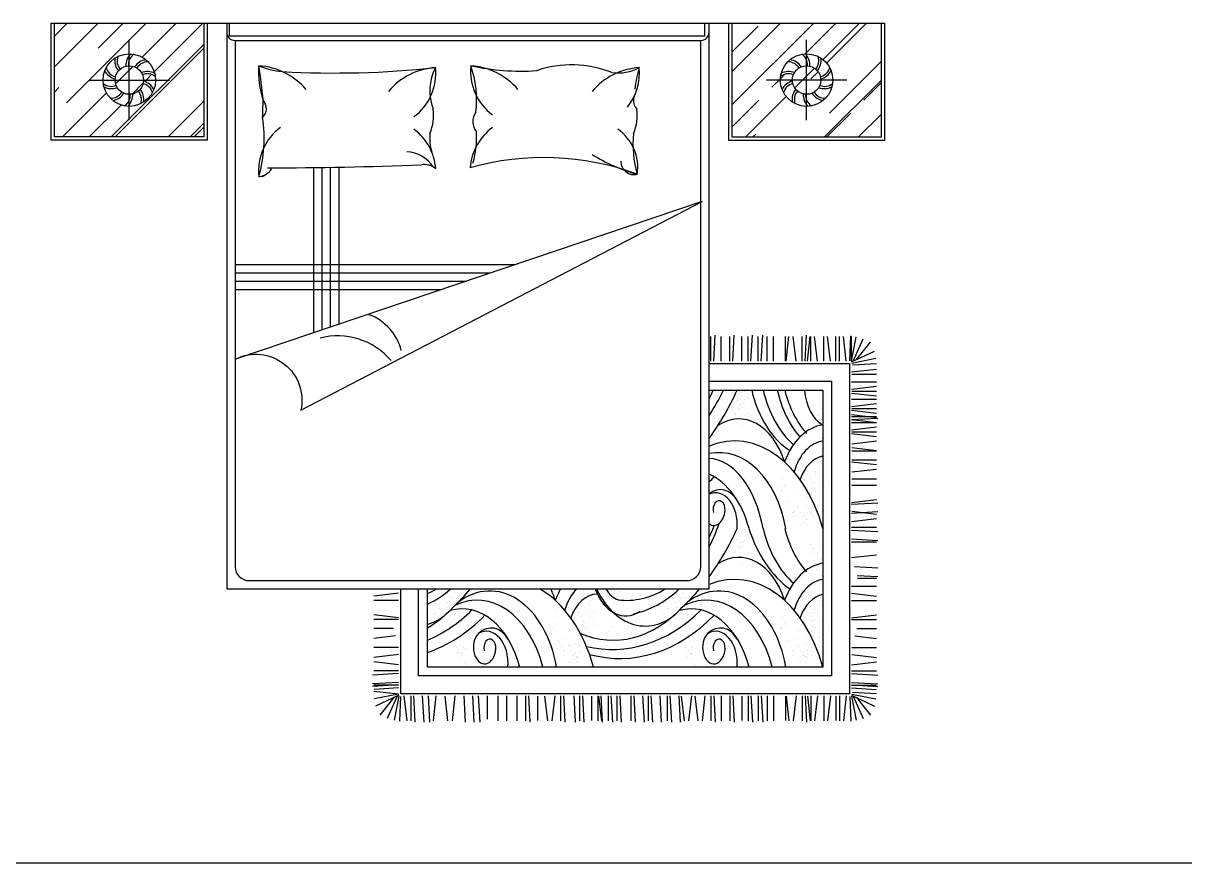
# Model space of a CAD drawing. Header units: inches. Extents: x 7.5 to 50, y 15.4 to 40.2.
# Drawn here: x 16.584 to 20.751, y 24.148 to 27.16 of the extents above; entities that cross this region are included whole.
import ezdxf

# ---------------------------------------------------------------- set-up
doc = ezdxf.new("R2010")
doc.units = ezdxf.units.IN
doc.header["$MEASUREMENT"] = 0
for name, color, linetype in [('02', 2, 'Continuous'), ('1', 1, 'Continuous'), ('4', 4, 'Continuous'), ('8', 8, 'Continuous')]:
    doc.layers.add(name, color=color, linetype=linetype)

msp = doc.modelspace()

# ---------------------------------------------------------------- hatches: boundary and pattern name
at = {"layer": '8'}
h = msp.add_hatch(dxfattribs=at)
h.set_pattern_fill('AR-RROOF', color=256, scale=0.2, angle=45, style=0)
h.set_pattern_definition([(45, (34.16176, 19.12387), (0.1697056, 0.4525483), [3, -0.4, 1, -0.2]), (45, (34.27914, 19.38267), (-0.3295118, 0.046669), [0.6, -0.066, 1.2, -0.15]), (45, (34.11226, 19.31479), (0.6406387, 0.8301434), [1.6, -0.28, 0.8, -0.2])])
h.paths.add_polyline_path([(16.6963, 27.1603), (17.2323, 27.1603), (17.2323, 26.7523), (16.6963, 26.7523)])
h.paths.add_polyline_path([(17.0589, 26.9563), (17.0157, 26.9563, 0.095204), (17.0121, 26.9752, -0.269062), (17.058, 26.9691, -0.034102)], flags=16)
edge = h.paths.add_edge_path(flags=16)
edge.add_arc((16.9647, 26.9563), 0.0942, 180, 540, ccw=False)
edge = h.paths.add_edge_path(flags=0)
edge.add_arc((16.9647, 26.9563), 0.051, 180, 540, ccw=False)
h = msp.add_hatch(dxfattribs=at)
h.set_pattern_fill('AR-RROOF', color=256, scale=0.2, angle=45, style=0)
h.set_pattern_definition([(45, (34.17503, 19.12387), (0.1697056, 0.4525483), [3, -0.4, 1, -0.2]), (45, (34.2924, 19.38267), (-0.3295118, 0.046669), [0.6, -0.066, 1.2, -0.15]), (45, (34.12553, 19.31479), (0.6406387, 0.8301434), [1.6, -0.28, 0.8, -0.2])])
h.paths.add_polyline_path([(19.1266, 27.1603), (19.1266, 26.7523), (19.6626, 26.7523), (19.6626, 27.1603)])
h.paths.add_polyline_path([(19.3, 26.9563), (19.3432, 26.9563, -0.095204), (19.3468, 26.9752, 0.269062), (19.3009, 26.9691, 0.034102)], flags=16)
edge = h.paths.add_edge_path(flags=16)
edge.add_arc((19.3942, 26.9563), 0.0942, 0, 360)
edge = h.paths.add_edge_path(flags=0)
edge.add_arc((19.3942, 26.9563), 0.051, 0, 360)

# ---------------------------------------------------------------- linework, layer by layer
at = {"layer": '02'}
for p, q in [((16.6843, 27.1603), (17.2443, 27.1603)), ((17.2443, 27.1603), (17.3444, 27.1603)), ((16.9647, 26.8121), (16.9647, 27.1005)), ((17.3444, 27.0985), (19.0144, 27.0985)), ((19.3942, 26.8121), (19.3942, 27.1005)), ((16.8205, 26.9563), (17.1089, 26.9563)), ((19.5384, 26.9563), (19.25, 26.9563)), ((17.6258, 26.6426), (17.6258, 26.0499)), ((17.6558, 26.643), (17.6558, 26.06)), ((17.6858, 26.6435), (17.6858, 26.0702)), ((17.7158, 26.644), (17.7158, 26.0803)), ((18.3479, 26.2936), (17.3444, 26.2936)), ((18.2591, 26.2636), (17.3444, 26.2636)), ((18.1702, 26.2336), (17.3444, 26.2336)), ((18.0813, 26.2036), (17.3444, 26.2036)), ((19.0613, 25.9474), (19.0665, 26.0415)), ((19.1294, 25.9474), (19.1346, 26.0415)), ((19.1948, 25.9474), (19.2, 26.0415)), ((19.2314, 25.9474), (19.2367, 26.0415)), ((19.3886, 25.9474), (19.3939, 26.0415)), ((19.0508, 25.9474), (19.0508, 26.0363)), ((19.0875, 25.9474), (19.0875, 26.0363)), ((19.1189, 25.9474), (19.1189, 26.0363)), ((19.1617, 25.9481), (19.1617, 26.0361)), ((19.1843, 25.9474), (19.1843, 26.0363)), ((19.221, 25.9474), (19.221, 26.0363)), ((19.2524, 25.9474), (19.2524, 26.0363)), ((19.2761, 25.9474), (19.2761, 26.0363)), ((19.3189, 25.9481), (19.3189, 26.0361)), ((19.3205, 25.9481), (19.331, 26.0363)), ((19.3572, 25.9474), (19.3467, 26.0363)), ((19.3781, 25.9474), (19.3781, 26.0363)), ((19.397, 25.9481), (19.4075, 26.0363)), ((19.4096, 25.9474), (19.4096, 26.0363)), ((19.4337, 25.9474), (19.4232, 26.0363)), ((19.4561, 25.9474), (19.4561, 26.0363)), ((19.4802, 25.9474), (19.4697, 26.0363)), ((19.4989, 25.9481), (19.4989, 26.0361)), ((19.5125, 25.9474), (19.5125, 26.0363)), ((19.5366, 25.9474), (19.5262, 26.0363)), ((19.5497, 25.9491), (19.5531, 26.0385)), ((19.5554, 25.9481), (19.5554, 26.0361)), ((19.5554, 25.9481), (19.5718, 26.0346)), ((19.5608, 25.9482), (19.5975, 26.0282)), ((19.5736, 25.9536), (19.6237, 26.016)), ((19.5556, 25.9451), (19.6383, 25.984)), ((19.556, 25.9408), (19.6431, 25.9582)), ((19.5559, 25.9089), (19.6448, 25.9194)), ((19.5587, 25.9341), (19.6446, 25.9393)), ((19.5566, 25.9013), (19.6446, 25.9013)), ((19.1609, 25.8347), (19.1609, 25.8347)), ((19.1721, 25.8402), (19.1721, 25.8402)), ((19.5559, 25.8736), (19.6448, 25.8736)), ((19.5559, 25.8471), (19.6448, 25.8576)), ((19.5559, 25.8334), (19.6448, 25.8229)), ((19.5566, 25.8396), (19.6446, 25.8396)), ((19.1421, 25.8015), (19.1421, 25.8015)), ((19.1466, 25.8081), (19.1466, 25.8081)), ((19.1533, 25.7927), (19.1533, 25.7927)), ((19.1548, 25.8311), (19.1548, 25.8311)), ((19.1579, 25.8136), (19.1579, 25.8136)), ((19.1589, 25.7937), (19.1589, 25.7937)), ((19.1645, 25.7982), (19.1645, 25.7982)), ((19.1678, 25.7954), (19.1678, 25.7954)), ((19.1702, 25.7992), (19.1702, 25.7992)), ((19.1703, 25.8119), (19.1703, 25.8119)), ((19.174, 25.8094), (19.174, 25.8094)), ((19.1815, 25.8175), (19.1815, 25.8175)), ((19.1822, 25.8324), (19.1822, 25.8324)), ((19.1853, 25.815), (19.1853, 25.815)), ((19.5559, 25.8119), (19.6448, 25.8119)), ((19.5559, 25.7854), (19.6448, 25.7959)), ((19.1279, 25.775), (19.1279, 25.775)), ((19.1345, 25.7595), (19.1345, 25.7595)), ((19.1378, 25.7567), (19.1378, 25.7567)), ((19.1402, 25.7606), (19.1402, 25.7606)), ((19.1515, 25.7788), (19.1515, 25.7788)), ((19.1553, 25.7763), (19.1553, 25.7763)), ((19.1565, 25.7899), (19.1565, 25.7899)), ((19.166, 25.7812), (19.166, 25.7812)), ((19.1754, 25.7529), (19.1754, 25.7529)), ((19.1867, 25.7584), (19.1867, 25.7584)), ((19.194, 25.7545), (19.194, 25.7545)), ((19.4092, 25.786), (19.4092, 25.786)), ((19.4174, 25.7536), (19.4174, 25.7536)), ((19.4191, 25.7678), (19.4191, 25.7678)), ((19.4347, 25.7574), (19.4347, 25.7574)), ((19.4355, 25.7529), (19.4355, 25.7529)), ((19.4474, 25.7869), (19.4474, 25.7869)), ((19.4497, 25.7795), (19.4497, 25.7795)), ((19.5559, 25.7717), (19.6448, 25.7612)), ((19.5559, 25.7559), (19.6448, 25.7454)), ((19.5566, 25.7779), (19.6446, 25.7779)), ((19.136, 25.7425), (19.136, 25.7425)), ((19.1567, 25.7198), (19.1567, 25.7198)), ((19.164, 25.7159), (19.164, 25.7159)), ((19.1828, 25.749), (19.1828, 25.749)), ((19.4205, 25.7308), (19.4205, 25.7308)), ((19.4271, 25.7154), (19.4271, 25.7154)), ((19.4304, 25.7126), (19.4304, 25.7126)), ((19.4328, 25.7164), (19.4328, 25.7164)), ((19.438, 25.7308), (19.438, 25.7308)), ((19.4421, 25.7375), (19.4421, 25.7375)), ((19.4436, 25.7204), (19.4436, 25.7204)), ((19.4453, 25.7269), (19.4453, 25.7269)), ((19.4454, 25.7347), (19.4454, 25.7347)), ((19.4478, 25.7385), (19.4478, 25.7385)), ((19.5559, 25.7489), (19.6448, 25.7489)), ((19.5559, 25.7385), (19.65, 25.7437)), ((19.5559, 25.728), (19.6448, 25.728)), ((19.5559, 25.7015), (19.6448, 25.712)), ((19.5566, 25.7382), (19.6448, 25.7277)), ((19.4286, 25.6984), (19.4286, 25.6984)), ((19.4493, 25.6756), (19.4493, 25.6756)), ((19.4566, 25.6717), (19.4566, 25.6717)), ((19.5559, 25.6878), (19.6448, 25.6773)), ((19.5566, 25.694), (19.6446, 25.694)), ((19.5566, 25.6511), (19.6448, 25.6616)), ((19.5566, 25.6374), (19.6448, 25.6269)), ((19.5566, 25.6259), (19.6446, 25.6259)), ((19.3332, 25.5834), (19.3332, 25.5834)), ((19.4024, 25.5937), (19.4024, 25.5937)), ((19.4122, 25.5978), (19.4122, 25.5978)), ((19.4157, 25.622), (19.4157, 25.622)), ((19.4298, 25.595), (19.4298, 25.595)), ((19.4459, 25.5868), (19.4459, 25.5868)), ((19.4495, 25.611), (19.4495, 25.611)), ((19.5559, 25.587), (19.6448, 25.5765)), ((19.5566, 25.5932), (19.6446, 25.5932)), ((19.3199, 25.5551), (19.3199, 25.5551)), ((19.3296, 25.5592), (19.3296, 25.5592)), ((19.3473, 25.5564), (19.3473, 25.5564)), ((19.3897, 25.5642), (19.3897, 25.5642)), ((19.3991, 25.5414), (19.3991, 25.5414)), ((19.4235, 25.5531), (19.4235, 25.5531)), ((19.4249, 25.544), (19.4249, 25.544)), ((19.4347, 25.5481), (19.4347, 25.5481)), ((19.4362, 25.5827), (19.4362, 25.5827)), ((19.4382, 25.5723), (19.4382, 25.5723)), ((19.4523, 25.5454), (19.4523, 25.5454)), ((19.5566, 25.5503), (19.6448, 25.5608)), ((19.3072, 25.5255), (19.3072, 25.5255)), ((19.3166, 25.5028), (19.3166, 25.5028)), ((19.3203, 25.5003), (19.3203, 25.5003)), ((19.3754, 25.5376), (19.3754, 25.5376)), ((19.3782, 25.5061), (19.3782, 25.5061)), ((19.3821, 25.5222), (19.3821, 25.5222)), ((19.3836, 25.5052), (19.3836, 25.5052)), ((19.3853, 25.5194), (19.3853, 25.5194)), ((19.3878, 25.5232), (19.3878, 25.5232)), ((19.4029, 25.5389), (19.4029, 25.5389)), ((19.4092, 25.5266), (19.4092, 25.5266)), ((19.4122, 25.5145), (19.4122, 25.5145)), ((19.4158, 25.5111), (19.4158, 25.5111)), ((19.4215, 25.5122), (19.4215, 25.5122)), ((19.4366, 25.5279), (19.4366, 25.5279)), ((19.4505, 25.51), (19.4505, 25.51)), ((19.5566, 25.5251), (19.6446, 25.5251)), ((19.5566, 25.5029), (19.6446, 25.5029)), ((19.2929, 25.499), (19.2929, 25.499)), ((19.2995, 25.4835), (19.2995, 25.4835)), ((19.3011, 25.4665), (19.3011, 25.4665)), ((19.3028, 25.4807), (19.3028, 25.4807)), ((19.3052, 25.4846), (19.3052, 25.4846)), ((19.3649, 25.4778), (19.3649, 25.4778)), ((19.3746, 25.4819), (19.3746, 25.4819)), ((19.3923, 25.4791), (19.3923, 25.4791)), ((19.398, 25.4879), (19.398, 25.4879)), ((19.3986, 25.4612), (19.3986, 25.4612)), ((19.4043, 25.4824), (19.4043, 25.4824)), ((19.4046, 25.4725), (19.4046, 25.4725)), ((19.4079, 25.4697), (19.4079, 25.4697)), ((19.4084, 25.4653), (19.4084, 25.4653)), ((19.4103, 25.4736), (19.4103, 25.4736)), ((19.4116, 25.4785), (19.4116, 25.4785)), ((19.412, 25.4895), (19.412, 25.4895)), ((19.4174, 25.4941), (19.4174, 25.4941)), ((19.4197, 25.4598), (19.4197, 25.4598)), ((19.4216, 25.4918), (19.4216, 25.4918)), ((19.4232, 25.484), (19.4232, 25.484)), ((19.4254, 25.4893), (19.4254, 25.4893)), ((19.4261, 25.4626), (19.4261, 25.4626)), ((19.427, 25.4785), (19.427, 25.4785)), ((19.438, 25.4714), (19.438, 25.4714)), ((19.4453, 25.4675), (19.4453, 25.4675)), ((19.4571, 25.4946), (19.4571, 25.4946)), ((19.3217, 25.4438), (19.3217, 25.4438)), ((19.3291, 25.4399), (19.3291, 25.4399)), ((19.3379, 25.4217), (19.3379, 25.4217)), ((19.3522, 25.4483), (19.3522, 25.4483)), ((19.3616, 25.4255), (19.3616, 25.4255)), ((19.3654, 25.423), (19.3654, 25.423)), ((19.386, 25.4317), (19.386, 25.4317)), ((19.3972, 25.4262), (19.3972, 25.4262)), ((19.401, 25.4207), (19.401, 25.4207)), ((19.4061, 25.4555), (19.4061, 25.4555)), ((19.4137, 25.4502), (19.4137, 25.4502)), ((19.4234, 25.4543), (19.4234, 25.4543)), ((19.4268, 25.4327), (19.4268, 25.4327)), ((19.4341, 25.4288), (19.4341, 25.4288)), ((19.4373, 25.457), (19.4373, 25.457)), ((19.4411, 25.4515), (19.4411, 25.4515)), ((19.5559, 25.441), (19.6448, 25.4514)), ((19.5559, 25.4342), (19.65, 25.4394)), ((19.3446, 25.4062), (19.3446, 25.4062)), ((19.3461, 25.3892), (19.3461, 25.3892)), ((19.3478, 25.4035), (19.3478, 25.4035)), ((19.3502, 25.4073), (19.3502, 25.4073)), ((19.3717, 25.4051), (19.3717, 25.4051)), ((19.3783, 25.3897), (19.3783, 25.3897)), ((19.383, 25.3996), (19.383, 25.3996)), ((19.384, 25.3908), (19.384, 25.3908)), ((19.3867, 25.3941), (19.3867, 25.3941)), ((19.3896, 25.3842), (19.3896, 25.3842)), ((19.3933, 25.3786), (19.3933, 25.3786)), ((19.3953, 25.3852), (19.3953, 25.3852)), ((19.399, 25.3797), (19.399, 25.3797)), ((19.3991, 25.4065), (19.3991, 25.4065)), ((19.4066, 25.4034), (19.4066, 25.4034)), ((19.4104, 25.4009), (19.4104, 25.4009)), ((19.4141, 25.3954), (19.4141, 25.3954)), ((19.5559, 25.4028), (19.65, 25.408)), ((19.5559, 25.3728), (19.6448, 25.3833)), ((19.5566, 25.4095), (19.6448, 25.399)), ((19.1548, 25.3344), (19.1548, 25.3344)), ((19.1609, 25.338), (19.1609, 25.338)), ((19.1721, 25.3435), (19.1721, 25.3435)), ((19.1822, 25.3357), (19.1822, 25.3357)), ((19.3667, 25.3665), (19.3667, 25.3665)), ((19.3741, 25.3626), (19.3741, 25.3626)), ((19.3798, 25.3727), (19.3798, 25.3727)), ((19.3911, 25.3671), (19.3911, 25.3671)), ((19.3948, 25.3616), (19.3948, 25.3616)), ((19.5559, 25.3519), (19.6448, 25.3519)), ((19.5559, 25.3414), (19.65, 25.3362)), ((19.1421, 25.3048), (19.1421, 25.3048)), ((19.1466, 25.3114), (19.1466, 25.3114)), ((19.1533, 25.2959), (19.1533, 25.2959)), ((19.1579, 25.3169), (19.1579, 25.3169)), ((19.1589, 25.297), (19.1589, 25.297)), ((19.1645, 25.3015), (19.1645, 25.3015)), ((19.1678, 25.2987), (19.1678, 25.2987)), ((19.1702, 25.3025), (19.1702, 25.3025)), ((19.174, 25.3127), (19.174, 25.3127)), ((19.1815, 25.3207), (19.1815, 25.3207)), ((19.1853, 25.3182), (19.1853, 25.3182)), ((19.5559, 25.31), (19.65, 25.3047)), ((19.5559, 25.2995), (19.6448, 25.2995)), ((19.1279, 25.2783), (19.1279, 25.2783)), ((19.1345, 25.2628), (19.1345, 25.2628)), ((19.1378, 25.26), (19.1378, 25.26)), ((19.1402, 25.2639), (19.1402, 25.2639)), ((19.1515, 25.2821), (19.1515, 25.2821)), ((19.1548, 25.2789), (19.1548, 25.2789)), ((19.166, 25.2845), (19.166, 25.2845)), ((19.1754, 25.2562), (19.1754, 25.2562)), ((19.1828, 25.2523), (19.1828, 25.2523)), ((19.1867, 25.2617), (19.1867, 25.2617)), ((19.194, 25.2578), (19.194, 25.2578)), ((19.4092, 25.2893), (19.4092, 25.2893)), ((19.4158, 25.2739), (19.4158, 25.2739)), ((19.4174, 25.2569), (19.4174, 25.2569)), ((19.4215, 25.2749), (19.4215, 25.2749)), ((19.4347, 25.2607), (19.4347, 25.2607)), ((19.4355, 25.2562), (19.4355, 25.2562)), ((19.4474, 25.2902), (19.4474, 25.2902)), ((19.4497, 25.2828), (19.4497, 25.2828)), ((19.5559, 25.2427), (19.6448, 25.2532)), ((19.136, 25.2458), (19.136, 25.2458)), ((19.1567, 25.2231), (19.1567, 25.2231)), ((19.164, 25.2192), (19.164, 25.2192)), ((19.4205, 25.2341), (19.4205, 25.2341)), ((19.4271, 25.2187), (19.4271, 25.2187)), ((19.4304, 25.2159), (19.4304, 25.2159)), ((19.438, 25.2341), (19.438, 25.2341)), ((19.4436, 25.2237), (19.4436, 25.2237)), ((19.4453, 25.2302), (19.4453, 25.2302)), ((19.4454, 25.238), (19.4454, 25.238)), ((19.4478, 25.2418), (19.4478, 25.2418)), ((19.4479, 25.2354), (19.4479, 25.2354)), ((19.5663, 25.2107), (19.65, 25.206)), ((19.4286, 25.2016), (19.4286, 25.2016)), ((19.4493, 25.1789), (19.4493, 25.1789)), ((19.4566, 25.175), (19.4566, 25.175)), ((19.5752, 25.1787), (19.65, 25.1746)), ((19.5771, 25.1693), (19.6448, 25.1693)), ((18.5934, 25.1253), (18.5934, 25.1253)), ((18.7169, 25.1279), (18.7169, 25.1279)), ((18.7285, 25.1343), (18.7285, 25.1343)), ((19.4157, 25.1253), (19.4157, 25.1253)), ((19.5559, 25.1401), (19.6446, 25.1401)), ((17.9308, 25.1149), (17.8419, 25.1044)), ((17.9308, 25.0889), (17.8421, 25.0889)), ((18.0647, 25.084), (18.0647, 25.084)), ((18.0774, 25.1136), (18.0774, 25.1136)), ((18.0871, 25.1177), (18.0871, 25.1177)), ((18.0954, 25.0961), (18.0954, 25.0961)), ((18.1048, 25.1149), (18.1048, 25.1149)), ((18.1097, 25.1227), (18.1097, 25.1227)), ((18.1142, 25.0906), (18.1142, 25.0906)), ((18.1191, 25.0999), (18.1191, 25.0999)), ((18.1229, 25.0974), (18.1229, 25.0974)), ((18.1284, 25.1172), (18.1284, 25.1172)), ((18.1378, 25.0944), (18.1378, 25.0944)), ((18.1416, 25.0919), (18.1416, 25.0919)), ((18.5109, 25.0867), (18.5109, 25.0867)), ((18.58, 25.097), (18.58, 25.097)), ((18.5898, 25.1011), (18.5898, 25.1011)), ((18.6075, 25.0983), (18.6075, 25.0983)), ((18.6138, 25.086), (18.6138, 25.086)), ((18.6235, 25.0901), (18.6235, 25.0901)), ((18.6271, 25.1143), (18.6271, 25.1143)), ((18.7268, 25.1201), (18.7268, 25.1201)), ((18.7376, 25.1051), (18.7376, 25.1051)), ((18.7474, 25.0974), (18.7474, 25.0974)), ((18.7547, 25.0935), (18.7547, 25.0935)), ((18.887, 25.084), (18.887, 25.084)), ((18.8997, 25.1136), (18.8997, 25.1136)), ((18.9095, 25.1177), (18.9095, 25.1177)), ((18.9178, 25.0961), (18.9178, 25.0961)), ((18.9272, 25.1149), (18.9272, 25.1149)), ((18.9321, 25.1227), (18.9321, 25.1227)), ((18.9366, 25.0906), (18.9366, 25.0906)), ((18.9415, 25.0999), (18.9415, 25.0999)), ((18.9452, 25.0974), (18.9452, 25.0974)), ((18.9508, 25.1172), (18.9508, 25.1172)), ((18.9602, 25.0944), (18.9602, 25.0944)), ((19.3332, 25.0867), (19.3332, 25.0867)), ((19.4024, 25.097), (19.4024, 25.097)), ((19.4122, 25.1011), (19.4122, 25.1011)), ((19.4298, 25.0983), (19.4298, 25.0983)), ((19.4362, 25.086), (19.4362, 25.086)), ((19.4459, 25.0901), (19.4459, 25.0901)), ((19.4495, 25.1143), (19.4495, 25.1143)), ((19.5559, 25.1149), (19.6448, 25.1044)), ((19.5559, 25.0889), (19.6446, 25.0889)), ((18.0504, 25.0575), (18.0504, 25.0575)), ((18.057, 25.042), (18.057, 25.042)), ((18.0627, 25.0431), (18.0627, 25.0431)), ((18.0741, 25.0613), (18.0741, 25.0613)), ((18.0778, 25.0588), (18.0778, 25.0588)), ((18.1021, 25.0807), (18.1021, 25.0807)), ((18.1036, 25.0636), (18.1036, 25.0636)), ((18.1077, 25.0817), (18.1077, 25.0817)), ((18.1208, 25.0751), (18.1208, 25.0751)), ((18.1223, 25.0581), (18.1223, 25.0581)), ((18.1265, 25.0762), (18.1265, 25.0762)), ((18.4975, 25.0584), (18.4975, 25.0584)), ((18.5073, 25.0625), (18.5073, 25.0625)), ((18.5249, 25.0597), (18.5249, 25.0597)), ((18.5673, 25.0675), (18.5673, 25.0675)), ((18.5767, 25.0447), (18.5767, 25.0447)), ((18.5805, 25.0422), (18.5805, 25.0422)), ((18.6011, 25.0564), (18.6011, 25.0564)), ((18.6025, 25.0473), (18.6025, 25.0473)), ((18.6123, 25.0514), (18.6123, 25.0514)), ((18.6159, 25.0756), (18.6159, 25.0756)), ((18.63, 25.0487), (18.63, 25.0487)), ((18.6329, 25.0479), (18.6329, 25.0479)), ((18.6984, 25.0471), (18.6984, 25.0471)), ((18.7082, 25.0512), (18.7082, 25.0512)), ((18.7117, 25.0754), (18.7117, 25.0754)), ((18.7258, 25.0485), (18.7258, 25.0485)), ((18.8728, 25.0575), (18.8728, 25.0575)), ((18.8794, 25.042), (18.8794, 25.042)), ((18.8851, 25.0431), (18.8851, 25.0431)), ((18.8964, 25.0613), (18.8964, 25.0613)), ((18.9002, 25.0588), (18.9002, 25.0588)), ((18.9244, 25.0807), (18.9244, 25.0807)), ((18.926, 25.0636), (18.926, 25.0636)), ((18.9301, 25.0817), (18.9301, 25.0817)), ((18.9432, 25.0751), (18.9432, 25.0751)), ((18.9447, 25.0581), (18.9447, 25.0581)), ((18.9489, 25.0762), (18.9489, 25.0762)), ((19.3199, 25.0584), (19.3199, 25.0584)), ((19.3296, 25.0625), (19.3296, 25.0625)), ((19.3473, 25.0597), (19.3473, 25.0597)), ((19.3897, 25.0675), (19.3897, 25.0675)), ((19.3991, 25.0447), (19.3991, 25.0447)), ((19.4029, 25.0422), (19.4029, 25.0422)), ((19.4235, 25.0564), (19.4235, 25.0564)), ((19.4249, 25.0473), (19.4249, 25.0473)), ((19.4347, 25.0514), (19.4347, 25.0514)), ((19.4382, 25.0756), (19.4382, 25.0756)), ((19.4523, 25.0487), (19.4523, 25.0487)), ((17.9308, 25.027), (17.8419, 25.0375)), ((17.9308, 25.0208), (17.8421, 25.0208)), ((18.0586, 25.025), (18.0586, 25.025)), ((18.0603, 25.0392), (18.0603, 25.0392)), ((18.0792, 25.0023), (18.0792, 25.0023)), ((18.1242, 25.0409), (18.1242, 25.0409)), ((18.1316, 25.037), (18.1316, 25.037)), ((18.143, 25.0354), (18.143, 25.0354)), ((18.1503, 25.0315), (18.1503, 25.0315)), ((18.177, 25.0039), (18.177, 25.0039)), ((18.4706, 25.0023), (18.4706, 25.0023)), ((18.4848, 25.0288), (18.4848, 25.0288)), ((18.4942, 25.0061), (18.4942, 25.0061)), ((18.498, 25.0036), (18.498, 25.0036)), ((18.5531, 25.0409), (18.5531, 25.0409)), ((18.5559, 25.0094), (18.5559, 25.0094)), ((18.5597, 25.0255), (18.5597, 25.0255)), ((18.5612, 25.0084), (18.5612, 25.0084)), ((18.5654, 25.0265), (18.5654, 25.0265)), ((18.5868, 25.0299), (18.5868, 25.0299)), ((18.5898, 25.0178), (18.5898, 25.0178)), ((18.5935, 25.0144), (18.5935, 25.0144)), ((18.5967, 25.0116), (18.5967, 25.0116)), ((18.6143, 25.0312), (18.6143, 25.0312)), ((18.6281, 25.0133), (18.6281, 25.0133)), ((18.6857, 25.0176), (18.6857, 25.0176)), ((18.8809, 25.025), (18.8809, 25.025)), ((18.9016, 25.0023), (18.9016, 25.0023)), ((18.9466, 25.0409), (18.9466, 25.0409)), ((18.9539, 25.037), (18.9539, 25.037)), ((18.9654, 25.0354), (18.9654, 25.0354)), ((18.9727, 25.0315), (18.9727, 25.0315)), ((18.9994, 25.0039), (18.9994, 25.0039)), ((19.2929, 25.0023), (19.2929, 25.0023)), ((19.3072, 25.0288), (19.3072, 25.0288)), ((19.3166, 25.0061), (19.3166, 25.0061)), ((19.3203, 25.0036), (19.3203, 25.0036)), ((19.3754, 25.0409), (19.3754, 25.0409)), ((19.3782, 25.0094), (19.3782, 25.0094)), ((19.3821, 25.0255), (19.3821, 25.0255)), ((19.3836, 25.0084), (19.3836, 25.0084)), ((19.3853, 25.0227), (19.3853, 25.0227)), ((19.4092, 25.0299), (19.4092, 25.0299)), ((19.4122, 25.0178), (19.4122, 25.0178)), ((19.4158, 25.0144), (19.4158, 25.0144)), ((19.4215, 25.0155), (19.4215, 25.0155)), ((19.4329, 25.0337), (19.4329, 25.0337)), ((19.4366, 25.0312), (19.4366, 25.0312)), ((19.4505, 25.0133), (19.4505, 25.0133)), ((19.5559, 25.027), (19.6448, 25.0375)), ((19.5559, 25.0208), (19.6446, 25.0208)), ((17.9198, 24.9616), (17.8419, 24.9524)), ((17.9128, 24.9881), (17.8421, 24.9881)), ((18.0866, 24.9984), (18.0866, 24.9984)), ((18.1637, 24.9756), (18.1637, 24.9756)), ((18.1734, 24.9797), (18.1734, 24.9797)), ((18.1749, 24.9701), (18.1749, 24.9701)), ((18.1847, 24.9741), (18.1847, 24.9741)), ((18.1882, 24.9984), (18.1882, 24.9984)), ((18.1911, 24.9769), (18.1911, 24.9769)), ((18.2023, 24.9714), (18.2023, 24.9714)), ((18.4772, 24.9868), (18.4772, 24.9868)), ((18.4787, 24.9698), (18.4787, 24.9698)), ((18.4805, 24.984), (18.4805, 24.984)), ((18.4829, 24.9879), (18.4829, 24.9879)), ((18.5425, 24.9811), (18.5425, 24.9811)), ((18.5523, 24.9852), (18.5523, 24.9852)), ((18.5699, 24.9824), (18.5699, 24.9824)), ((18.5756, 24.9912), (18.5756, 24.9912)), ((18.5763, 24.9645), (18.5763, 24.9645)), ((18.5819, 24.9857), (18.5819, 24.9857)), ((18.5822, 24.9758), (18.5822, 24.9758)), ((18.5855, 24.973), (18.5855, 24.973)), ((18.586, 24.9686), (18.586, 24.9686)), ((18.5875, 24.959), (18.5875, 24.959)), ((18.5879, 24.9768), (18.5879, 24.9768)), ((18.5892, 24.9818), (18.5892, 24.9818)), ((18.5896, 24.9928), (18.5896, 24.9928)), ((18.595, 24.9974), (18.595, 24.9974)), ((18.5973, 24.9631), (18.5973, 24.9631)), ((18.5992, 24.9951), (18.5992, 24.9951)), ((18.6009, 24.9873), (18.6009, 24.9873)), ((18.603, 24.9925), (18.603, 24.9925)), ((18.6037, 24.9659), (18.6037, 24.9659)), ((18.6046, 24.9818), (18.6046, 24.9818)), ((18.615, 24.9603), (18.615, 24.9603)), ((18.6157, 24.9747), (18.6157, 24.9747)), ((18.623, 24.9708), (18.623, 24.9708)), ((18.6347, 24.9979), (18.6347, 24.9979)), ((18.6715, 24.991), (18.6715, 24.991)), ((18.6781, 24.9756), (18.6781, 24.9756)), ((18.6796, 24.9586), (18.6796, 24.9586)), ((18.6838, 24.9767), (18.6838, 24.9767)), ((18.6951, 24.9949), (18.6951, 24.9949)), ((18.9089, 24.9984), (18.9089, 24.9984)), ((18.986, 24.9756), (18.986, 24.9756)), ((18.9958, 24.9797), (18.9958, 24.9797)), ((18.9973, 24.9701), (18.9973, 24.9701)), ((19.007, 24.9741), (19.007, 24.9741)), ((19.0106, 24.9984), (19.0106, 24.9984)), ((19.0134, 24.9769), (19.0134, 24.9769)), ((19.0247, 24.9714), (19.0247, 24.9714)), ((19.2995, 24.9868), (19.2995, 24.9868)), ((19.3011, 24.9698), (19.3011, 24.9698)), ((19.3028, 24.984), (19.3028, 24.984)), ((19.3052, 24.9879), (19.3052, 24.9879)), ((19.3649, 24.9811), (19.3649, 24.9811)), ((19.3746, 24.9852), (19.3746, 24.9852)), ((19.3923, 24.9824), (19.3923, 24.9824)), ((19.398, 24.9912), (19.398, 24.9912)), ((19.3986, 24.9645), (19.3986, 24.9645)), ((19.4043, 24.9857), (19.4043, 24.9857)), ((19.4046, 24.9758), (19.4046, 24.9758)), ((19.4084, 24.9686), (19.4084, 24.9686)), ((19.4099, 24.959), (19.4099, 24.959)), ((19.4103, 24.9768), (19.4103, 24.9768)), ((19.4116, 24.9818), (19.4116, 24.9818)), ((19.412, 24.9928), (19.412, 24.9928)), ((19.4174, 24.9974), (19.4174, 24.9974)), ((19.4197, 24.9631), (19.4197, 24.9631)), ((19.4216, 24.9951), (19.4216, 24.9951)), ((19.4232, 24.9873), (19.4232, 24.9873)), ((19.4254, 24.9925), (19.4254, 24.9925)), ((19.4261, 24.9659), (19.4261, 24.9659)), ((19.427, 24.9818), (19.427, 24.9818)), ((19.4373, 24.9603), (19.4373, 24.9603)), ((19.438, 24.9747), (19.438, 24.9747)), ((19.4453, 24.9708), (19.4453, 24.9708)), ((19.4571, 24.9979), (19.4571, 24.9979)), ((19.5669, 24.9616), (19.6448, 24.9524)), ((19.5739, 24.9881), (19.6446, 24.9881)), ((17.9301, 24.92), (17.8421, 24.92)), ((18.1367, 24.9195), (18.1367, 24.9195)), ((18.151, 24.946), (18.151, 24.946)), ((18.1603, 24.9233), (18.1603, 24.9233)), ((18.1622, 24.9405), (18.1622, 24.9405)), ((18.1641, 24.9208), (18.1641, 24.9208)), ((18.1716, 24.9178), (18.1716, 24.9178)), ((18.4994, 24.9471), (18.4994, 24.9471)), ((18.5067, 24.9432), (18.5067, 24.9432)), ((18.5156, 24.925), (18.5156, 24.925)), ((18.5298, 24.9515), (18.5298, 24.9515)), ((18.5392, 24.9288), (18.5392, 24.9288)), ((18.543, 24.9263), (18.543, 24.9263)), ((18.5636, 24.935), (18.5636, 24.935)), ((18.5748, 24.9295), (18.5748, 24.9295)), ((18.5786, 24.9239), (18.5786, 24.9239)), ((18.5913, 24.9535), (18.5913, 24.9535)), ((18.601, 24.9576), (18.601, 24.9576)), ((18.6044, 24.936), (18.6044, 24.936)), ((18.6117, 24.9321), (18.6117, 24.9321)), ((18.6187, 24.9548), (18.6187, 24.9548)), ((18.7003, 24.9358), (18.7003, 24.9358)), ((18.7076, 24.9319), (18.7076, 24.9319)), ((18.9591, 24.9195), (18.9591, 24.9195)), ((18.9733, 24.946), (18.9733, 24.946)), ((18.9827, 24.9233), (18.9827, 24.9233)), ((18.9846, 24.9405), (18.9846, 24.9405)), ((18.9865, 24.9208), (18.9865, 24.9208)), ((18.994, 24.9178), (18.994, 24.9178)), ((19.3217, 24.9471), (19.3217, 24.9471)), ((19.3291, 24.9432), (19.3291, 24.9432)), ((19.3379, 24.925), (19.3379, 24.925)), ((19.3522, 24.9515), (19.3522, 24.9515)), ((19.3616, 24.9288), (19.3616, 24.9288)), ((19.3654, 24.9263), (19.3654, 24.9263)), ((19.386, 24.935), (19.386, 24.935)), ((19.3972, 24.9295), (19.3972, 24.9295)), ((19.401, 24.9239), (19.401, 24.9239)), ((19.4137, 24.9535), (19.4137, 24.9535)), ((19.4234, 24.9576), (19.4234, 24.9576)), ((19.4268, 24.936), (19.4268, 24.936)), ((19.4341, 24.9321), (19.4341, 24.9321)), ((19.4411, 24.9548), (19.4411, 24.9548)), ((19.5566, 24.92), (19.6446, 24.92)), ((17.9301, 24.8948), (17.8419, 24.8843)), ((18.1433, 24.904), (18.1433, 24.904)), ((18.1448, 24.887), (18.1448, 24.887)), ((18.1466, 24.9012), (18.1466, 24.9012)), ((18.148, 24.9139), (18.148, 24.9139)), ((18.1546, 24.8985), (18.1546, 24.8985)), ((18.1561, 24.8815), (18.1561, 24.8815)), ((18.1579, 24.8957), (18.1579, 24.8957)), ((18.1603, 24.8996), (18.1603, 24.8996)), ((18.1754, 24.9153), (18.1754, 24.9153)), ((18.5222, 24.9095), (18.5222, 24.9095)), ((18.5237, 24.8925), (18.5237, 24.8925)), ((18.5255, 24.9067), (18.5255, 24.9067)), ((18.5493, 24.9084), (18.5493, 24.9084)), ((18.556, 24.893), (18.556, 24.893)), ((18.5575, 24.876), (18.5575, 24.876)), ((18.5592, 24.8902), (18.5592, 24.8902)), ((18.5606, 24.9029), (18.5606, 24.9029)), ((18.5616, 24.894), (18.5616, 24.894)), ((18.5643, 24.8974), (18.5643, 24.8974)), ((18.5672, 24.8875), (18.5672, 24.8875)), ((18.5705, 24.8847), (18.5705, 24.8847)), ((18.5729, 24.8885), (18.5729, 24.8885)), ((18.5742, 24.8791), (18.5742, 24.8791)), ((18.5766, 24.883), (18.5766, 24.883)), ((18.5768, 24.9097), (18.5768, 24.9097)), ((18.5842, 24.9067), (18.5842, 24.9067)), ((18.588, 24.9012), (18.588, 24.9012)), ((18.9657, 24.904), (18.9657, 24.904)), ((18.9672, 24.887), (18.9672, 24.887)), ((18.9703, 24.9139), (18.9703, 24.9139)), ((18.9714, 24.9051), (18.9714, 24.9051)), ((18.9769, 24.8985), (18.9769, 24.8985)), ((18.9785, 24.8815), (18.9785, 24.8815)), ((18.9802, 24.8957), (18.9802, 24.8957)), ((18.9826, 24.8996), (18.9826, 24.8996)), ((18.9977, 24.9153), (18.9977, 24.9153)), ((19.3446, 24.9095), (19.3446, 24.9095)), ((19.3461, 24.8925), (19.3461, 24.8925)), ((19.3478, 24.9067), (19.3478, 24.9067)), ((19.3502, 24.9106), (19.3502, 24.9106)), ((19.3717, 24.9084), (19.3717, 24.9084)), ((19.3783, 24.893), (19.3783, 24.893)), ((19.3798, 24.876), (19.3798, 24.876)), ((19.3816, 24.8902), (19.3816, 24.8902)), ((19.383, 24.9029), (19.383, 24.9029)), ((19.384, 24.894), (19.384, 24.894)), ((19.3867, 24.8974), (19.3867, 24.8974)), ((19.3896, 24.8875), (19.3896, 24.8875)), ((19.3933, 24.8819), (19.3933, 24.8819)), ((19.3953, 24.9123), (19.3953, 24.9123)), ((19.3953, 24.8885), (19.3953, 24.8885)), ((19.399, 24.883), (19.399, 24.883)), ((19.3991, 24.9097), (19.3991, 24.9097)), ((19.4066, 24.9067), (19.4066, 24.9067)), ((19.4104, 24.9042), (19.4104, 24.9042)), ((19.4141, 24.8987), (19.4141, 24.8987)), ((19.5566, 24.8948), (19.6448, 24.8843)), ((17.9308, 24.8581), (17.8419, 24.8686)), ((17.9308, 24.8371), (17.8419, 24.8371)), ((18.1655, 24.8643), (18.1655, 24.8643)), ((18.1728, 24.8604), (18.1728, 24.8604)), ((18.5444, 24.8698), (18.5444, 24.8698)), ((18.5517, 24.8659), (18.5517, 24.8659)), ((18.5687, 24.8704), (18.5687, 24.8704)), ((18.5725, 24.8649), (18.5725, 24.8649)), ((18.9879, 24.8643), (18.9879, 24.8643)), ((18.9952, 24.8604), (18.9952, 24.8604)), ((19.3667, 24.8698), (19.3667, 24.8698)), ((19.3741, 24.8659), (19.3741, 24.8659)), ((19.3911, 24.8704), (19.3911, 24.8704)), ((19.3948, 24.8649), (19.3948, 24.8649)), ((19.5559, 24.8581), (19.6448, 24.8686)), ((19.5559, 24.8371), (19.6448, 24.8371)), ((17.9308, 24.8267), (17.8367, 24.8214)), ((17.9308, 24.7952), (17.8367, 24.79)), ((19.5559, 24.8267), (19.65, 24.8214)), ((19.5559, 24.7952), (19.65, 24.79)), ((17.9308, 24.7858), (17.8367, 24.7806)), ((17.9308, 24.7847), (17.8419, 24.7847)), ((17.9308, 24.7524), (17.8419, 24.7629)), ((17.9308, 24.7753), (17.8431, 24.7692)), ((17.9307, 24.7532), (17.8435, 24.7357)), ((19.5559, 24.7858), (19.65, 24.7806)), ((19.5559, 24.7847), (19.6448, 24.7847)), ((19.5559, 24.7753), (19.6436, 24.7692)), ((19.556, 24.7532), (19.6431, 24.7357)), ((19.5587, 24.7598), (19.6446, 24.7547)), ((17.9311, 24.7488), (17.8484, 24.71)), ((17.9131, 24.7404), (17.863, 24.6779)), ((17.9259, 24.7458), (17.8892, 24.6658)), ((17.9313, 24.7458), (17.9149, 24.6594)), ((17.937, 24.7449), (17.9336, 24.6555)), ((17.9501, 24.7465), (17.9605, 24.6576)), ((17.9742, 24.7465), (17.9742, 24.6576)), ((17.9842, 24.7465), (17.9894, 24.6524)), ((18.0156, 24.7465), (18.0208, 24.6524)), ((18.0366, 24.7465), (18.0418, 24.6524)), ((18.0647, 24.7465), (18.0542, 24.6576)), ((18.0962, 24.7458), (18.1066, 24.6576)), ((18.1328, 24.7465), (18.1223, 24.6576)), ((18.1643, 24.7465), (18.1695, 24.6524)), ((18.1957, 24.7465), (18.2009, 24.6524)), ((18.2167, 24.7465), (18.2219, 24.6524)), ((18.2481, 24.7465), (18.2481, 24.6629)), ((18.2864, 24.7465), (18.2864, 24.6576)), ((18.3179, 24.7465), (18.3179, 24.6576)), ((18.3546, 24.7465), (18.3546, 24.6576)), ((18.386, 24.7465), (18.386, 24.6576)), ((18.3965, 24.7465), (18.4017, 24.6524)), ((18.4288, 24.7458), (18.4288, 24.6578)), ((18.4541, 24.7458), (18.4646, 24.6576)), ((18.4908, 24.7465), (18.4803, 24.6576)), ((18.5117, 24.7465), (18.5117, 24.6576)), ((18.5222, 24.7465), (18.5274, 24.6524)), ((18.5589, 24.7465), (18.5641, 24.6524)), ((18.5798, 24.7465), (18.5798, 24.6576)), ((18.5903, 24.7465), (18.5956, 24.6524)), ((18.6227, 24.7458), (18.6227, 24.6578)), ((18.6452, 24.7465), (18.6452, 24.6576)), ((18.648, 24.7458), (18.6584, 24.6576)), ((18.6557, 24.7465), (18.6609, 24.6524)), ((18.6819, 24.7465), (18.6819, 24.6576)), ((18.6924, 24.7465), (18.6976, 24.6524)), ((18.7133, 24.7465), (18.7133, 24.6576)), ((18.7238, 24.7465), (18.729, 24.6524)), ((18.764, 24.7465), (18.764, 24.6576)), ((18.7745, 24.7465), (18.7797, 24.6524)), ((18.8059, 24.7465), (18.8112, 24.6524)), ((18.8255, 24.7465), (18.8255, 24.6576)), ((18.836, 24.7465), (18.8412, 24.6524)), ((18.8674, 24.7465), (18.8727, 24.6524)), ((18.8936, 24.7465), (18.8936, 24.6576)), ((18.9041, 24.7465), (18.9093, 24.6524)), ((18.9355, 24.7465), (18.9408, 24.6524)), ((18.9446, 24.7458), (18.955, 24.6576)), ((18.9812, 24.7465), (18.9707, 24.6576)), ((18.9932, 24.7458), (19.0036, 24.6576)), ((19.0298, 24.7465), (19.0194, 24.6576)), ((19.0508, 24.7465), (19.0508, 24.6576)), ((19.0613, 24.7465), (19.0665, 24.6524)), ((19.0875, 24.7465), (19.0875, 24.6576)), ((19.1189, 24.7465), (19.1189, 24.6576)), ((19.1294, 24.7465), (19.1346, 24.6524)), ((19.1617, 24.7458), (19.1617, 24.6578)), ((19.1843, 24.7465), (19.1843, 24.6576)), ((19.1948, 24.7465), (19.2, 24.6524)), ((19.221, 24.7465), (19.221, 24.6576)), ((19.2314, 24.7465), (19.2367, 24.6524)), ((19.2524, 24.7465), (19.2524, 24.6576)), ((19.2761, 24.7465), (19.2761, 24.6576)), ((19.3189, 24.7458), (19.3189, 24.6578)), ((19.3205, 24.7458), (19.331, 24.6576)), ((19.3572, 24.7465), (19.3467, 24.6576)), ((19.3781, 24.7465), (19.3781, 24.6576)), ((19.3886, 24.7465), (19.3939, 24.6524)), ((19.397, 24.7458), (19.4075, 24.6576)), ((19.4096, 24.7465), (19.4096, 24.6576)), ((19.4337, 24.7465), (19.4232, 24.6576)), ((19.4561, 24.7465), (19.4561, 24.6576)), ((19.4802, 24.7465), (19.4697, 24.6576)), ((19.4989, 24.7458), (19.4989, 24.6578)), ((19.5125, 24.7465), (19.5125, 24.6576)), ((19.5366, 24.7465), (19.5262, 24.6576)), ((19.5497, 24.7449), (19.5531, 24.6555)), ((19.5554, 24.7458), (19.5718, 24.6594)), ((19.5556, 24.7488), (19.6383, 24.71)), ((19.5608, 24.7458), (19.5975, 24.6658)), ((19.5736, 24.7404), (19.6237, 24.6779))]:
    msp.add_line(p, q, dxfattribs=at)
for points in [[(17.2443, 27.1603), (17.2443, 26.7403), (16.6843, 26.7403), (16.6843, 27.1603)], [(17.2323, 27.1603), (17.2323, 26.7523), (16.6963, 26.7523), (16.6963, 27.1603)], [(17.3144, 27.1603), (17.3144, 25.1303), (19.0444, 25.1303), (19.0444, 27.1603)], [(19.1146, 27.1603), (19.1146, 26.7403), (19.6746, 26.7403), (19.6746, 27.1603)], [(19.1266, 27.1603), (19.1266, 26.7523), (19.6626, 26.7523), (19.6626, 27.1603)], [(19.0444, 25.9397), (19.5482, 25.9397), (19.5482, 24.7542), (17.9385, 24.7542), (17.9385, 25.1303)], [(19.0444, 25.8757), (19.4842, 25.8757), (19.4842, 24.8182), (18.0025, 24.8182), (18.0025, 25.1303)], [(19.0444, 25.8437), (19.4522, 25.8436), (19.4522, 24.8502), (18.0345, 24.8502), (18.0345, 25.1303)]]:
    msp.add_lwpolyline(points, dxfattribs=at)
msp.add_lwpolyline([(17.5128, 26.9869, 0.040806), (18.0634, 27.0012, 0.040806)], format="xyb", dxfattribs=at)
msp.add_lwpolyline([(17.5799, 25.7715), (19.0193, 26.5202), (17.3456, 25.9553, -0.631774)], format="xyb", close=True, dxfattribs=at)
for centre, radius in [((16.9647, 26.9563), 0.0942), ((19.3942, 26.9563), 0.0942), ((16.9647, 26.9563), 0.051), ((19.3942, 26.9563), 0.051)]:
    msp.add_circle(centre, radius, dxfattribs=at)
for centre, radius, start, end in [((17.3444, 27.1285), 0.03, 180, 270), ((19.0144, 27.1285), 0.03, 270, 0), ((17.0129, 27.0085), 0.0605, 136.17, 182.4897), ((17.0074, 27.0109), 0.0462, 124.3002, 184.538), ((19.3515, 27.0109), 0.0462, 355.462, 55.6998), ((19.346, 27.0085), 0.0605, 357.5103, 43.83), ((16.926, 27.0138), 0.0462, 196.3002, 256.538), ((16.973, 27.0269), 0.0605, 172.17, 218.4897), ((16.9671, 27.0256), 0.0462, 160.3002, 220.538), ((17.0344, 26.9702), 0.0605, 100.17, 146.4897), ((17.0313, 26.9754), 0.0462, 88.3002, 148.538), ((17.7369, 26.9826), 0.3085, 175.3048, 198.6942), ((15.8141, 26.7465), 1.6364, 4.8098, 9.1892), ((17.4124, 26.7635), 0.245, 40.4189, 85.9871), ((17.5422, 27.2802), 0.2948, 247.5179, 264.267), ((18.0806, 26.7568), 0.245, 94.0129, 139.5811), ((17.8701, 26.9813), 0.1943, 306.5711, 5.89), ((18.2191, 26.9176), 0.1767, 151.7736, 201.6983), ((18.3829, 26.9879), 0.1943, 174.11, 233.4289), ((17.8324, 26.8835), 0.3783, 353.4947, 19.1867), ((18.3714, 27.8445), 0.8561, 257.7438, 273.6284), ((18.1725, 26.7635), 0.245, 40.4189, 85.9871), ((18.5517, 26.6233), 0.3878, 68.2026, 108.9817), ((18.8112, 26.7568), 0.245, 94.0129, 139.5811), ((18.7185, 27.138), 0.1563, 261.5958, 298.9092), ((18.6008, 26.9813), 0.1943, 320.9404, 5.89), ((19.2901, 26.8552), 0.517, 163.6046, 172.3273), ((19.3276, 26.9754), 0.0462, 31.462, 91.6998), ((19.3245, 26.9702), 0.0605, 33.5103, 79.83), ((19.3918, 27.0256), 0.0462, 319.462, 19.6998), ((19.3859, 27.0269), 0.0605, 321.5103, 7.83), ((19.4329, 27.0138), 0.0462, 283.462, 343.6998), ((16.93, 27.0183), 0.0605, 208.17, 254.4897), ((17.0292, 26.9266), 0.0605, 64.17, 110.4897), ((17.0298, 26.9326), 0.0462, 52.3002, 112.538), ((19.3291, 26.9326), 0.0462, 67.462, 127.6998), ((19.3297, 26.9266), 0.0605, 69.5103, 115.83), ((19.4289, 27.0183), 0.0605, 285.5103, 331.83), ((16.8996, 26.98), 0.0462, 232.3002, 292.538), ((16.9002, 26.9861), 0.0605, 244.17, 290.4897), ((16.9622, 26.8871), 0.0462, 340.3002, 40.538), ((16.9563, 26.8858), 0.0605, 352.17, 38.4897), ((17.0034, 26.8989), 0.0462, 16.3002, 76.538), ((16.9994, 26.8943), 0.0605, 28.17, 74.4897), ((19.3595, 26.8943), 0.0605, 105.5103, 151.83), ((19.3555, 26.8989), 0.0462, 103.462, 163.6998), ((19.4025, 26.8858), 0.0605, 141.5103, 187.83), ((19.3966, 26.8871), 0.0462, 139.462, 199.6998), ((19.4587, 26.9861), 0.0605, 249.5103, 295.83), ((19.4593, 26.98), 0.0462, 247.462, 307.6998), ((16.8981, 26.9372), 0.0462, 268.3002, 328.538), ((16.895, 26.9424), 0.0605, 280.17, 326.4897), ((16.922, 26.9017), 0.0462, 304.3002, 4.538), ((16.9165, 26.9041), 0.0605, 316.17, 2.4897), ((17.4117, 26.8538), 0.0446, 314.4736, 42.1713), ((15.0835, 26.9295), 2.3618, 357.3905, 358.8876), ((18.819, 26.8837), 0.0459, 165.3506, 223.2684), ((19.4424, 26.9041), 0.0605, 177.5103, 223.83), ((19.4369, 26.9017), 0.0462, 175.462, 235.6998), ((19.4639, 26.9424), 0.0605, 213.5103, 259.83), ((19.4608, 26.9372), 0.0462, 211.462, 271.6998), ((17.8883, 26.8302), 0.1681, 337.017, 7.5368), ((18.2514, 26.807), 0.0547, 142.0833, 220.902), ((18.6189, 26.8302), 0.1681, 337.017, 7.5368), ((16.9531, 26.7469), 0.4956, 344.0243, 8.7071), ((17.6228, 26.6305), 0.1943, 126.5711, 185.89), ((17.8701, 26.6238), 0.1943, 4.3181, 53.4289), ((18.2258, 26.7493), 0.1834, 175.2233, 196.23), ((18.3903, 26.6239), 0.204, 127.1197, 175.09), ((17.8808, 26.7508), 0.3299, 343.7954, 3.5554), ((18.6237, 26.6434), 0.1651, 351.2621, 55.7572), ((19.146, 26.7243), 0.3745, 173.8296, 196.4356), ((17.953, 26.5772), 0.1223, 33.628, 86.4744), ((18.4519, 25.7153), 0.9631, 69.6507, 105.9631), ((18.9591, 27.2319), 0.6373, 238.3499, 254.3137), ((17.426, 26.6674), 0.057, 273.4709, 328.5412), ((17.4089, 43.4963), 16.8552, 270.17399, 272.05214), ((18.0244, 26.5928), 0.0603, 49.0991, 101.3702), ((18.7754, 26.6648), 0.0478, 179.7727, 283.8018), ((17.4124, 26.8549), 0.245, 274.0129, 278.3417), ((17.759, 25.9396), 0.1871, 14.1863, 69.1212), ((17.7117, 25.7858), 0.2527, 40.629, 104.3712)]:
    msp.add_arc(centre, radius, start, end, dxfattribs=at)
for centre, major_axis, ratio, start_param, end_param in [((18.7486, 26.1184), (0, -0.5322), 0.68, 7.239912, 7.311536), ((18.6781, 26.2787), (0, -0.7531), 0.68, 0.797284, 0.954936), ((18.5895, 26.3921), (0, -0.9842), 0.68, 0.74745, 0.979724), ((19.4298, 25.9605), (0, 0.3614), 0.68, 1.900046, 2.742661), ((19.4711, 25.9605), (0, 0.3614), 0.68, 1.900046, 2.614747), ((19.5215, 25.9605), (0, 0.3614), 0.68, 1.900046, 2.479658), ((19.545, 25.9735), (0, 0.3614), 0.68, 1.938265, 2.479658), ((19.49, 25.8603), (0, -0.1524), 0.68, 4.821745, 5.895886), ((19.1509, 25.474), (0, -0.2664), 0.68, 2.006169, 3.565187), ((19.1356, 25.1594), (0, 0.502), 0.68, 5.095327, 6.553458), ((19.4705, 25.4593), (0, -0.2615), 0.68, 3.244645, 4.205018), ((19.0803, 25.2556), (0, 0.3641), 0.68, -1.3172, 0.145284), ((19.4627, 25.4814), (0, -0.1802), 0.68, 3.227058, 4.318474), ((19.035, 25.2166), (0.0073, 0.3819), 0.56205, -1.21172, -0.009991), ((19.4664, 25.4496), (0, -0.1589), 0.68, 3.272942, 4.229533), ((18.9807, 25.2295), (0, -0.3263), 0.68, 1.938944, 2.850232), ((18.7246, 26.2539), (0, -0.8763), 0.68, 6.849801, 6.887077), ((19.0848, 25.3656), (0, -0.1214), 0.68, 2.284368, 3.652258), ((19.0677, 25.3605), (0, 0.1147), 0.68, 4.593909, 6.585576), ((19.0804, 25.4153), (0, -0.0317), 0.68, 1.462497, 5.046281), ((19.0617, 25.4177), (0, -0.0593), 0.68, 5.841311, 7.755362), ((18.6781, 25.782), (-0.0678, 0.7439), 0.610498, 3.917146, 4.063997), ((18.7486, 25.6217), (0, -0.5322), 0.68, 7.239912, 7.336618), ((18.5895, 25.8954), (0, -0.9842), 0.68, 0.74745, 0.979724), ((19.4298, 25.4638), (-0.0599, 0.3735), 0.695517, 1.775813, 2.548612), ((19.4711, 25.4638), (0, 0.3614), 0.68, 1.900046, 2.614747), ((19.545, 25.4768), (0, 0.3614), 0.68, 1.938265, 2.479658), ((19.1509, 24.9773), (0, -0.2664), 0.68, 2.006169, 3.565187), ((19.1356, 24.6626), (0, 0.502), 0.68, 5.095327, 6.553458), ((19.4705, 24.9626), (0, -0.2615), 0.68, 3.244645, 4.205018), ((17.8557, 25.782), (-0.1157, 0.7241), 0.59432, 3.291697, 3.50733), ((17.9263, 25.6217), (0, -0.5322), 0.68, 6.586764, 6.677612), ((17.7671, 25.8954), (0, -0.9842), 0.68, 0.565948, 0.680366), ((18.2126, 24.7199), (0, -0.3703), 0.68, 1.930561, 3.464283), ((18.2579, 24.7589), (0, 0.3641), 0.68, -1.3172, 0.476403), ((18.3132, 24.6626), (0, 0.502), 0.68, 6.655152, 6.661293), ((18.3132, 24.6626), (0, 0.502), 0.68, 5.095327, 5.911219), ((18.3285, 24.9773), (0, -0.2664), 0.68, 2.006169, 2.182797), ((18.6481, 24.9626), (0, -0.2615), 0.68, 4.015924, 4.205018), ((18.6403, 24.9847), (0, -0.1802), 0.68, 3.770744, 4.318474), ((18.7449, 25.214), (0, -0.1803), 0.68, 5.194792, 6.723255), ((18.7449, 25.214), (0, -0.1803), 0.68, 5.194792, 5.929328), ((18.8158, 25.3127), (0, -0.3155), 0.68, 5.328638, 6.949396), ((18.7392, 25.2181), (0, -0.1303), 0.68, 5.450951, 6.054641), ((18.7486, 25.6217), (0, -0.5322), 0.68, 6.20013, 6.677612), ((18.6781, 25.782), (-0.0678, 0.7439), 0.610498, 3.199135, 3.592282), ((18.5895, 25.8954), (0, -0.9842), 0.68, 0.565948, 0.680366), ((19.035, 24.7199), (0, -0.3703), 0.68, 1.930561, 3.464283), ((19.0803, 24.7589), (0, 0.3641), 0.68, -1.3172, 0.476403), ((19.1356, 24.6626), (0, 0.502), 0.68, 6.655152, 6.661293), ((19.4627, 24.9847), (0, -0.1802), 0.68, 3.227058, 4.318474), ((18.1583, 24.7328), (0, -0.3263), 0.68, 1.938944, 3.339184), ((18.644, 24.9529), (0, -0.1589), 0.68, 3.14258, 4.229533), ((18.9807, 24.7328), (0, -0.3263), 0.68, 1.938944, 3.339184), ((19.4664, 24.9529), (0, -0.1589), 0.68, 3.272942, 4.229533), ((17.9934, 25.3127), (0, -0.3155), 0.68, 6.475719, 6.949396), ((17.8776, 25.5705), (0, -0.624), 0.68, 0.378672, 0.625379), ((17.8754, 25.7591), (0, 0.8458), 0.68, 3.421828, 3.728616), ((18.7, 25.5705), (0, -0.624), 0.68, -0.280078, 0.625379), ((18.6978, 25.7591), (0, 0.8458), 0.68, 2.978727, 3.728616), ((17.9022, 25.7572), (0, -0.8763), 0.68, 6.507006, 6.887077), ((18.2624, 24.8689), (0, -0.1214), 0.68, 2.284368, 3.726131), ((18.7246, 25.7572), (0, -0.8763), 0.68, 6.099302, 6.887077), ((19.0848, 24.8689), (0, -0.1214), 0.68, 2.284368, 3.726131), ((18.2393, 24.921), (0, -0.0593), 0.68, 3.732151, 7.755362), ((18.2453, 24.8638), (0, 0.1147), 0.68, 4.593909, 6.647252), ((19.0617, 24.921), (0, -0.0593), 0.68, 3.732151, 7.755362), ((19.0677, 24.8638), (0, 0.1147), 0.68, 4.593909, 6.647252), ((18.258, 24.9186), (0, -0.0317), 0.68, 1.462497, 5.046281), ((19.0804, 24.9186), (0, -0.0317), 0.68, 1.462497, 5.046281)]:
    msp.add_ellipse(centre, major_axis=major_axis, ratio=ratio, start_param=start_param, end_param=end_param, dxfattribs=at)
at = {"layer": '1'}
msp.add_line((7.8117, 24.1479), (28.1379, 24.1479), dxfattribs=at)
at = {"layer": '4'}
msp.add_lwpolyline([(19.0283, 27.1603), (19.0283, 27.1134), (17.3244, 27.1134), (17.3244, 27.1603), (19.6746, 27.1603)], dxfattribs=at)
msp.add_lwpolyline([(17.3444, 27.0985), (17.3444, 25.2103, 0.414214), (17.3944, 25.1603), (18.9644, 25.1603, 0.414214), (19.0144, 25.2103), (19.0144, 27.0985)], format="xyb", dxfattribs=at)

doc.saveas('drawing.dxf')
